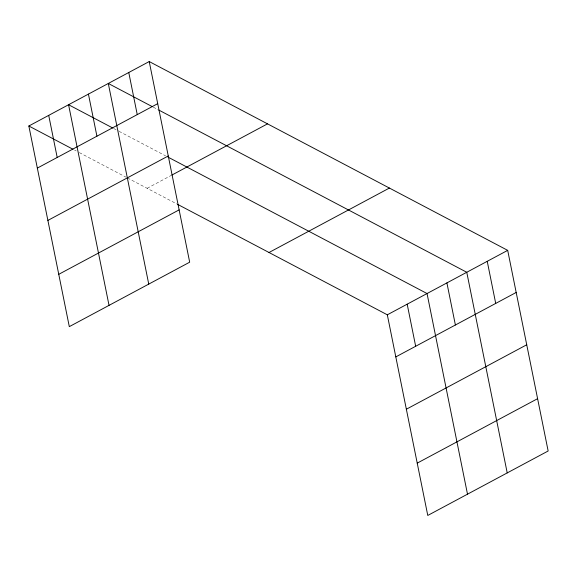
<?xml version="1.0" encoding="UTF-8"?>
<svg xmlns="http://www.w3.org/2000/svg" width="577" height="577" viewBox="0 0 577 577"><rect width="100%" height="100%" fill="white"/><g stroke="black" fill="none" stroke-linecap="round" stroke-linejoin="round"><path stroke-width="0.43" stroke-dasharray="2.88 2.16" d="M147.142 188.311L170.98 175.545M153.251 107.142L157.983 109.637M113.525 128.411L118.256 130.9M119.05 131.318L165.577 155.826M74.592 150.092L76.171 150.922M79.323 152.588L125.851 177.096M127.43 177.925L176.836 203.948"/><path stroke-width="0.87" d="M149.227 61.551L189.682 262.189L69.305 326.64L28.85 126.002L149.227 61.551L507.695 250.36L548.15 450.998L427.773 515.449L387.318 314.811L177.615 204.359M37.339 168.095L157.716 103.651M47.884 220.414L168.26 155.963M171.773 175.119L267.519 123.86M58.753 274.32L179.13 209.869M269.026 252.502L389.403 188.052M387.318 314.811L507.695 250.36M395.808 356.903L516.184 292.452M406.359 409.223L526.729 344.772M417.229 463.129L537.598 398.678M152.458 106.723L108.296 83.463L148.751 284.1M158.769 110.048L466.764 272.272L507.219 472.909M112.739 127.993L68.576 104.733L109.031 305.37M167.943 157.074L427.045 293.542L467.5 494.179M28.85 126.002L73.012 149.263M487.233 261.316L495.715 303.415M446.908 282.91L455.39 325.002M407.182 304.173L415.671 346.272M128.765 72.507L137.247 114.607M88.432 94.101L96.922 136.194M48.713 115.364L57.202 157.463"/></g></svg>
